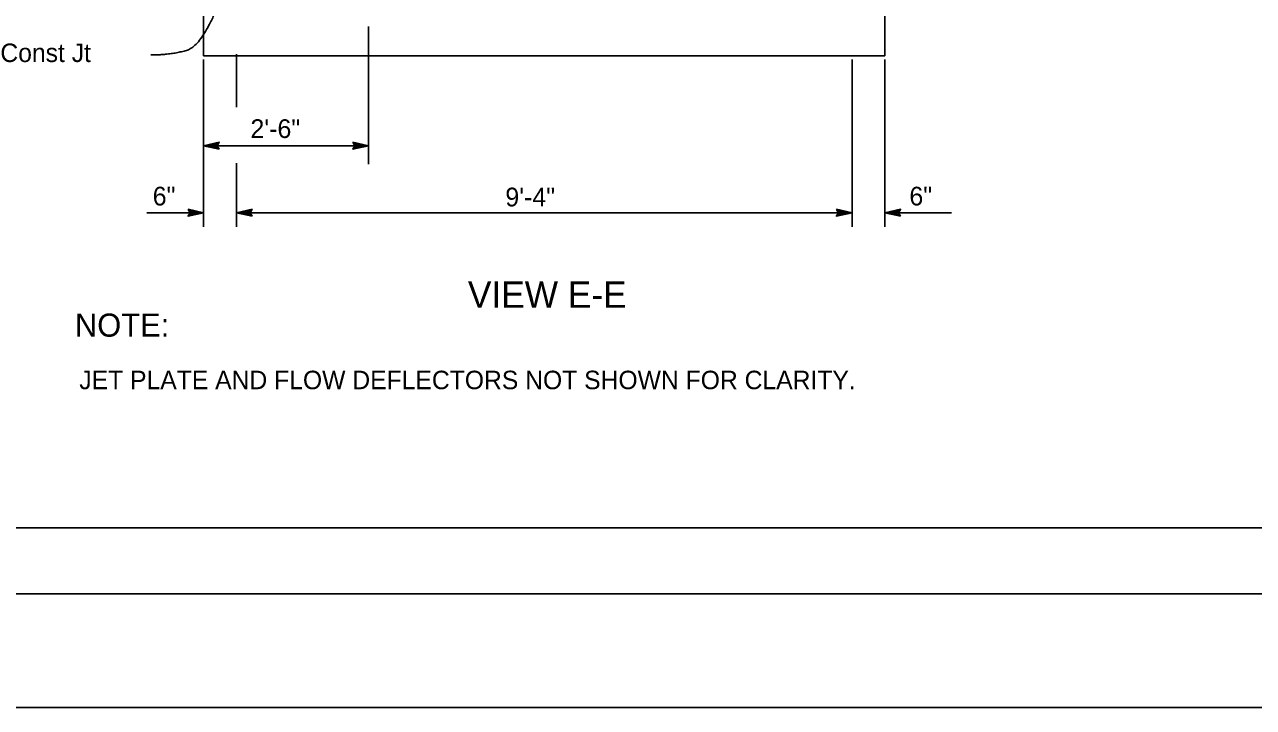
# Model space of a CAD drawing. Extents: x -893 to 867, y -474 to 712.
# Drawn here: x -640.4 to -174.6, y -474 to -215.5 of the extents above; entities that cross this region are included whole.
import ezdxf

# ---------------------------------------------------------------- set-up
doc = ezdxf.new("R2010")
doc.units = 0
for name, color, linetype in [('60 Nongeo Data', 7, 'Continuous'), ('border_PLOTTING-ELEMENTS', 7, 'Continuous'), ('border_rw_22x34_Cut_Lines', 7, 'Continuous'), ('border_SHEET', 7, 'Continuous'), ('str_Text-A', 7, 'Continuous')]:
    doc.layers.add(name, color=color, linetype=linetype)

msp = doc.modelspace()

# ---------------------------------------------------------------- linework, layer by layer
at = {"layer": '60 Nongeo Data'}
for p, q in [((-572.49, 91.35), (-572.49, -227.34)), ((-314.21, 91.35), (-314.21, -227.34)), ((-510, -216.17), (-510, -268.36)), ((-572.49, -227.34), (-314.21, -227.34)), ((-560, -226.75), (-560, -246.79)), ((-572.49, -228.66), (-572.49, -292.1)), ((-572.49, -228.66), (-572.49, -262.71)), ((-326.71, -228.66), (-326.71, -292.1)), ((-314.21, -228.66), (-314.21, -292.1)), ((-572.49, -261.38), (-510, -261.38)), ((-560, -267.93), (-560, -292.1)), ((-594.01, -286.76), (-572.49, -286.76)), ((-560, -286.76), (-326.71, -286.76)), ((-332, -286.76), (-326.71, -286.76)), ((-288.99, -286.76), (-314.21, -286.76))]:
    msp.add_line(p, q, dxfattribs=at)
for points in [[(-566.59, -262.7), (-572.49, -261.38), (-566.59, -260.07), (-566.8, -260.42), (-571.12, -261.38), (-566.8, -262.35), (-567, -262), (-569.77, -261.39), (-567.01, -260.77), (-567.22, -261.12), (-568.41, -261.39), (-567.21, -261.65), (-567.38, -261.38), (-566.59, -260.07), (-567.38, -261.38)], [(-515.91, -260.06), (-510, -261.38), (-515.91, -262.69), (-515.7, -262.34), (-511.37, -261.39), (-515.7, -260.41), (-515.49, -260.76), (-512.72, -261.38), (-515.49, -261.99), (-515.28, -261.65), (-514.08, -261.38), (-515.28, -261.11), (-515.12, -261.38), (-515.91, -262.69), (-515.12, -261.38)], [(-578.4, -285.44), (-572.49, -286.76), (-578.4, -288.07), (-578.19, -287.72), (-573.86, -286.76), (-578.19, -285.79), (-577.98, -286.14), (-575.21, -286.76), (-577.98, -287.37), (-577.77, -287.02), (-576.57, -286.76), (-577.77, -286.49), (-577.61, -286.76), (-578.4, -288.07), (-577.61, -286.76)], [(-554.09, -288.08), (-560, -286.76), (-554.09, -285.45), (-554.3, -285.8), (-558.63, -286.76), (-554.3, -287.73), (-554.51, -287.38), (-557.28, -286.76), (-554.51, -286.15), (-554.72, -286.5), (-555.92, -286.76), (-554.72, -287.03), (-554.88, -286.76), (-554.09, -285.45), (-554.88, -286.76)], [(-332.62, -285.44), (-326.71, -286.76), (-332.62, -288.07), (-332.41, -287.72), (-328.08, -286.76), (-332.41, -285.79), (-332.2, -286.14), (-329.43, -286.76), (-332.2, -287.37), (-331.99, -287.02), (-330.79, -286.76), (-331.99, -286.49), (-331.83, -286.76), (-332.62, -288.07), (-331.83, -286.76)], [(-308.31, -288.08), (-314.21, -286.76), (-308.31, -285.45), (-308.52, -285.8), (-312.84, -286.76), (-308.52, -287.73), (-308.72, -287.38), (-311.49, -286.76), (-308.73, -286.15), (-308.94, -286.5), (-310.13, -286.76), (-308.93, -287.03), (-309.09, -286.76), (-308.31, -285.45), (-309.09, -286.76)]]:
    msp.add_lwpolyline(points, close=True, dxfattribs=at)
msp.add_open_spline([(-564.63, -202.35), (-572.47, -223.22), (-584.6, -227.01), (-592.56, -227.01)], degree=2, dxfattribs=at)
at = {"layer": 'border_PLOTTING-ELEMENTS'}
for points in [[(-893.45, -474.04), (866.55, -474.04), (866.55, 711.96), (-893.45, 711.96)], [(-863.45, 668.96), (836.55, 668.96), (836.55, -431.04), (-863.45, -431.04)]]:
    msp.add_lwpolyline(points, close=True, dxfattribs=at)
at = {"layer": 'border_rw_22x34_Cut_Lines'}
msp.add_lwpolyline([(-863.45, 668.96), (836.55, 668.96), (836.55, -431.04), (-863.45, -431.04)], close=True, dxfattribs=at)
at = {"layer": 'border_SHEET'}
msp.add_line((811.55, -406.04), (-813.45, -406.04), dxfattribs=at)

# ---------------------------------------------------------------- texts
at = {"layer": '60 Nongeo Data'}
for s, height, p in [('Const Jt', 6.999, (-649.54, -229.68)), ('2\'-6"', 7.082, (-554.74, -258.44)), ('6"', 7.082, (-591.8, -283.98)), ('9\'-4"', 7.082, (-458.12, -284.33)), ('6"', 7.082, (-304.97, -283.98)), ('JET PLATE AND FLOW DEFLECTORS NOT SHOWN FOR CLARITY.', 6.9987, (-619.61, -353.56))]:
    msp.add_text(s, height=height, dxfattribs=at).set_placement(p)
at = {"layer": 'str_Text-A'}
for s, height, p in [('VIEW E-E', 10, (-472.32, -322.73)), ('NOTE:', 8.75, (-621.27, -333.67))]:
    msp.add_text(s, height=height, dxfattribs=at).set_placement(p)

doc.saveas('drawing.dxf')
